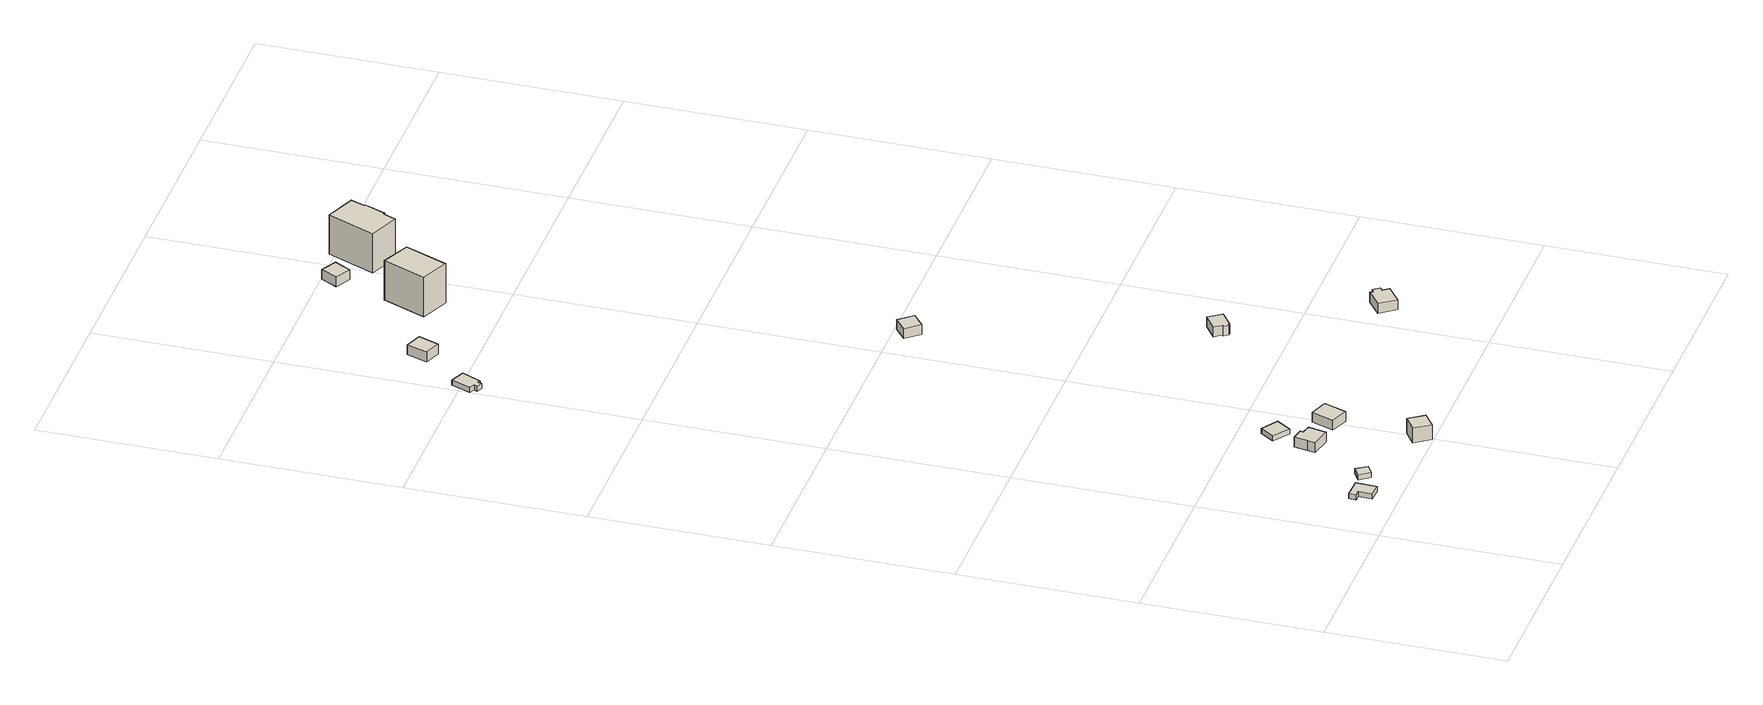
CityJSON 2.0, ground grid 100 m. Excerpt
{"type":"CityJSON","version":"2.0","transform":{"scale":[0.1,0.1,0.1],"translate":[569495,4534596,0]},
"CityObjects":{
"building1":{"type":"Building","geometry":[{"type":"MultiSurface","lod":"1","boundaries":[[[0,1,2,3,4,5]],[[0,5,6,7]],[[5,4,8,6]],[[4,3,9,8]],[[3,2,10,9]],[[2,1,11,10]],[[1,0,7,11]],[[7,6,8,9,10,11]]]}]},
"building2":{"type":"Building","geometry":[{"type":"MultiSurface","lod":"1","boundaries":[[[12,13,14,15]],[[12,15,16,17]],[[15,14,18,16]],[[14,13,19,18]],[[13,12,17,19]],[[17,16,18,19]]]}]},
"building3":{"type":"Building","geometry":[{"type":"MultiSurface","lod":"1","boundaries":[[[20,21,22,23,24,25,26,27]],[[20,27,28,29]],[[27,26,30,28]],[[26,25,31,30]],[[25,24,32,31]],[[24,23,33,32]],[[23,22,34,33]],[[22,21,35,34]],[[21,20,29,35]],[[29,28,30,31,32,33,34,35]]]}]},
"building4":{"type":"Building","geometry":[{"type":"MultiSurface","lod":"1","boundaries":[[[36,37,38,39]],[[36,39,40,41]],[[39,38,42,40]],[[38,37,43,42]],[[37,36,41,43]],[[41,40,42,43]]]}]},
"building5":{"type":"Building","geometry":[{"type":"MultiSurface","lod":"1","boundaries":[[[44,45,46,47]],[[44,47,48,49]],[[47,46,50,48]],[[46,45,51,50]],[[45,44,49,51]],[[49,48,50,51]]]}]},
"building6":{"type":"Building","geometry":[{"type":"MultiSurface","lod":"1","boundaries":[[[52,53,54,55]],[[52,55,56,57]],[[55,54,58,56]],[[54,53,59,58]],[[53,52,57,59]],[[57,56,58,59]]]}]},
"building7":{"type":"Building","geometry":[{"type":"MultiSurface","lod":"1","boundaries":[[[60,61,62,63,64,65,66,67]],[[60,67,68,69]],[[67,66,70,68]],[[66,65,71,70]],[[65,64,72,71]],[[64,63,73,72]],[[63,62,74,73]],[[62,61,75,74]],[[61,60,69,75]],[[69,68,70,71,72,73,74,75]]]}]},
"building8":{"type":"Building","geometry":[{"type":"MultiSurface","lod":"1","boundaries":[[[76,77,78,79]],[[76,79,80,81]],[[79,78,82,80]],[[78,77,83,82]],[[77,76,81,83]],[[81,80,82,83]]]}]},
"building9":{"type":"Building","geometry":[{"type":"MultiSurface","lod":"1","boundaries":[[[84,85,86,87]],[[84,87,88,89]],[[87,86,90,88]],[[86,85,91,90]],[[85,84,89,91]],[[89,88,90,91]]]}]},
"building10":{"type":"Building","geometry":[{"type":"MultiSurface","lod":"1","boundaries":[[[92,93,94,95,96,97,98,99]],[[92,99,100,101]],[[99,98,102,100]],[[98,97,103,102]],[[97,96,104,103]],[[96,95,105,104]],[[95,94,106,105]],[[94,93,107,106]],[[93,92,101,107]],[[101,100,102,103,104,105,106,107]]]}]},
"building11":{"type":"Building","geometry":[{"type":"MultiSurface","lod":"1","boundaries":[[[108,109,110,111,112,113,114,115]],[[108,115,116,117]],[[115,114,118,116]],[[114,113,119,118]],[[113,112,120,119]],[[112,111,121,120]],[[111,110,122,121]],[[110,109,123,122]],[[109,108,117,123]],[[117,116,118,119,120,121,122,123]]]}]},
"building12":{"type":"Building","geometry":[{"type":"MultiSurface","lod":"1","boundaries":[[[124,125,126,127]],[[124,127,128,129]],[[127,126,130,128]],[[126,125,131,130]],[[125,124,129,131]],[[129,128,130,131]]]}]},
"building13":{"type":"Building","geometry":[{"type":"MultiSurface","lod":"1","boundaries":[[[132,133,134,135]],[[132,135,136,137]],[[135,134,138,136]],[[134,133,139,138]],[[133,132,137,139]],[[137,136,138,139]]]}]},
"building14":{"type":"Building","geometry":[{"type":"MultiSurface","lod":"1","boundaries":[[[140,141,142,143,144,145,146,147]],[[140,147,148,149]],[[147,146,150,148]],[[146,145,151,150]],[[145,144,152,151]],[[144,143,153,152]],[[143,142,154,153]],[[142,141,155,154]],[[141,140,149,155]],[[149,148,150,151,152,153,154,155]]]}]}
},
"vertices":[
[343,138,0],[345,215,0],[312,216,0],[313,257,0],[427,254,0],[423,135,0],[423,135,30],[343,138,30],[427,254,30],[313,257,30],[312,216,30],[345,215,30],
[505,263,0],[560,297,0],[601,237,0],[546,203,0],[546,203,30],[505,263,30],[601,237,30],[560,297,30],
[784,644,0],[837,632,0],[821,553,0],[816,528,0],[698,553,0],[708,601,0],[722,676,0],[788,662,0],[788,662,60],[784,644,60],[722,676,60],[708,601,60],[698,553,60],[816,528,60],[821,553,60],[837,632,60],
[997,8,0],[936,96,0],[1020,154,0],[1080,67,0],[1080,67,90],[997,8,90],[1020,154,90],[936,96,90],
[894,817,0],[838,734,0],[745,798,0],[801,877,0],[801,877,30],[894,817,30],[745,798,30],[838,734,30],
[984,656,0],[1088,619,0],[1041,492,0],[938,530,0],[938,530,60],[984,656,60],[1041,492,60],[1088,619,60],
[137,5015,0],[86,4906,0],[73,4912,0],[63,4890,0],[29,4904,0],[38,4925,0],[7,4938,0],[52,5049,0],[52,5049,30],[137,5015,30],[7,4938,30],[38,4925,30],[29,4904,30],[63,4890,30],[73,4912,30],[86,4906,30],
[275,5358,0],[371,5323,0],[327,5206,0],[233,5241,0],[233,5241,60],[275,5358,60],[327,5206,60],[371,5323,60],
[1234,2852,0],[1167,2929,0],[1245,2990,0],[1312,2913,0],[1312,2913,60],[1234,2852,60],[1245,2990,60],[1167,2929,60],
[1733,1453,0],[1786,1380,0],[1699,1318,0],[1694,1325,0],[1685,1319,0],[1668,1344,0],[1676,1350,0],[1646,1391,0],[1646,1391,60],[1733,1453,60],[1676,1350,60],[1668,1344,60],[1685,1319,60],[1694,1325,60],[1699,1318,60],[1786,1380,60],
[2179,549,0],[2113,639,0],[2210,711,0],[2222,694,0],[2241,707,0],[2268,670,0],[2249,655,0],[2276,621,0],[2276,621,60],[2179,549,60],[2249,655,60],[2268,670,60],[2241,707,60],[2222,694,60],[2210,711,60],[2113,639,60],
[924,5557,0],[822,5314,0],[658,5384,0],[761,5628,0],[761,5628,240],[924,5557,240],[658,5384,240],[822,5314,240],
[952,5951,0],[901,5858,0],[812,5904,0],[863,5999,0],[863,5999,60],[952,5951,60],[812,5904,60],[901,5858,60],
[998,5762,0],[1113,6034,0],[1285,5964,0],[1255,5885,0],[1262,5882,0],[1211,5761,0],[1202,5763,0],[1171,5692,0],[1171,5692,240],[998,5762,240],[1202,5763,240],[1211,5761,240],[1262,5882,240],[1255,5885,240],[1285,5964,240],[1113,6034,240]
]}
